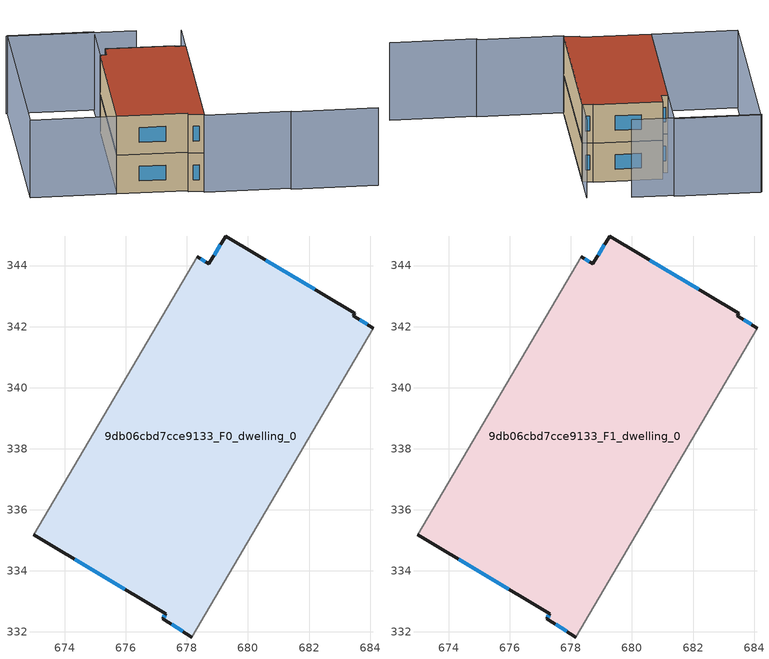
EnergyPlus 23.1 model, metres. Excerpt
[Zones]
9db06cbd7cce9133_F0_dwelling_0
 floor ground (EU_floor_Construction): 683.5,342.44 683.45,342.36 684.11,341.95 678.16,331.83 677.21,332.43 677.31,332.6 672.98,335.18 678.33,344.29 678.72,344.06 679.27,344.97 z0
 wall outside (EU_wall_Construction): 684.11,341.95 683.45,342.36 683.5,342.44 679.27,344.97 678.72,344.06 678.33,344.29 / 672.98,335.18 677.31,332.6 677.21,332.43 678.16,331.83 z0:3
 wall adiabatic (EU_wall_Construction): 678.16,331.83 684.11,341.95 / 678.33,344.29 672.98,335.18 z0:3
 window (EU_Window_Construction): 679.1,344.69 678.89,344.34 / 682.18,343.23 680.59,344.18 / 683.91,342.08 683.66,342.23 / 677.51,332.25 677.86,332.02 / 677.28,332.55 677.24,332.48 / 674.33,334.38 675.96,333.4 / 678.6,344.13 678.45,344.22 z0.93:2.07
9db06cbd7cce9133_F1_dwelling_0
 floor to 9db06cbd7cce9133_F0_dwelling_0 (EU_floor_Construction): 683.5,342.44 683.45,342.36 684.11,341.95 678.16,331.83 677.21,332.43 677.31,332.6 672.98,335.18 678.33,344.29 678.72,344.06 679.26,344.97 z3
 wall outside (EU_wall_Construction): 684.11,341.95 683.45,342.36 683.5,342.44 679.27,344.97 678.72,344.06 678.33,344.29 / 672.98,335.18 677.31,332.6 677.21,332.43 678.16,331.83 z3:6
 wall adiabatic (EU_wall_Construction): 678.16,331.83 684.11,341.95 / 678.33,344.29 672.98,335.18 z3:6
 window (EU_Window_Construction): 679.1,344.69 678.89,344.34 / 682.18,343.23 680.59,344.18 / 683.91,342.08 683.66,342.23 / 677.51,332.25 677.86,332.02 / 677.28,332.55 677.24,332.48 / 674.33,334.38 675.96,333.4 / 678.6,344.13 678.45,344.22 z3.93:5.07
 roof outside (EU_roof_Construction): 678.16,331.83 684.11,341.95 683.45,342.36 683.5,342.44 679.27,344.97 678.72,344.06 678.33,344.29 672.98,335.18 677.31,332.6 677.21,332.43 z6
shading: 688.62,325.29 683.31,328.42 / 683.38,328.55 678.07,331.67 / 678.07,331.67 685.51,344.33 / 682.9,346.15 674.96,350.89 / 667.66,338.31 675.08,350.93 / 675.08,350.93 680.4,347.8 / 680.4,347.8 672.98,335.19 / 672.98,335.19 667.66,338.31 z0:6
[Building]
EU S2 Campaign: North Axis=0; Terrain=City; Solar Distribution=FullExterior
[Site:Location]
Montreal-Trudeau.Intl.AP: Latitude=45.4667; Longitude=-73.75; Time Zone=-5; Elevation=36
[SizingPeriod:WeatherFileDays]
AnnualSizingPeriod: Begin Month=1; Begin Day of Month=1; End Month=12; End Day of Month=31; Day of Week for Start Day=Monday; Use Weather File Daylight Saving Period=No; Use Weather File Rain and Snow Indicators=No
[MATERIAL]
EU_InternalMass_Material: Roughness=MediumRough; Thickness=0.1; Conductivity=1; Density=1800; Specific Heat=900; Thermal Absorptance=0.9; Solar Absorptance=0.7; Visible Absorptance=0.7
[MATERIAL:NOMASS] Roughness=MediumRough; Thermal Absorptance=0.9; Solar Absorptance=0.7; Visible Absorptance=0.7
Name | Thermal Resistance
EU_wall_NoMass; EU_floor_NoMass | 1.36485
EU_roof_NoMass | 2.55992
[WINDOWMATERIAL:SIMPLEGLAZINGSYSTEM]
EU_Window_SimpleGlazing: UFactor=3.92339; Solar Heat Gain Coefficient=0.8; Visible Transmittance=0.8
[CONSTRUCTION]
EU_wall_Construction: EU_wall_NoMass
EU_roof_Construction: EU_roof_NoMass
EU_floor_Construction: EU_floor_NoMass
EU_Window_Construction: EU_Window_SimpleGlazing
EU_InternalMass_Construction: EU_InternalMass_Material
[ZONE] Type=1; Multiplier=1; Ceiling Height=autocalculate; Floor Area=autocalculate; Part of Total Floor Area=Yes
Name | Volume
9db06cbd7cce9133_F0_dwelling_0 | 214.121
9db06cbd7cce9133_F1_dwelling_0 | 214.123
[INTERNALMASS] Construction=EU_InternalMass_Construction; Surface Area=71.3737
Name | Zone or ZoneList
9db06cbd7cce9133_F0_dwelling_0_EU_InternalMass | 9db06cbd7cce9133_F0_dwelling_0
9db06cbd7cce9133_F1_dwelling_0_EU_InternalMass | 9db06cbd7cce9133_F1_dwelling_0
[OTHEREQUIPMENT] Fuel Type=Electricity; Design Level Calculation Method=Watts/Area; Power per Zone Floor Area=1; Fraction Latent=0; Fraction Radiant=0; Fraction Lost=0; Carbon Dioxide Generation Rate=0; EndUse Subcategory=EU_Step8_InternalGains
Name | Zone or ZoneList or Space or SpaceList | Schedule
EU_Step8_InternalGain_9db06cbd7cce9133_F0_dwelling_0_f000 | 9db06cbd7cce9133_F0_dwelling_0 | EU_Step8_GainSchedule_9db06cbd7cce9133_F0_dwelling_0_f000
EU_Step8_InternalGain_9db06cbd7cce9133_F1_dwelling_0_f000 | 9db06cbd7cce9133_F1_dwelling_0 | EU_Step8_GainSchedule_9db06cbd7cce9133_F1_dwelling_0_f000
[ZONEVENTILATION:DESIGNFLOWRATE] Schedule=EU_AlwaysOn; Design Flow Rate Calculation Method=AirChanges/Hour; Air Changes per Hour=0.860309; Ventilation Type=Natural; Fan Pressure Rise=0; Fan Total Efficiency=1; Constant Term Coefficient=1; Temperature Term Coefficient=0; Velocity Term Coefficient=0; Velocity Squared Term Coefficient=0; Minimum Indoor Temperature=-100; Maximum Indoor Temperature=100; Delta Temperature=-100; Minimum Outdoor Temperature=-100; Maximum Outdoor Temperature=100; Maximum Wind Speed=40
Name | Zone or ZoneList or Space or SpaceList
EU_ConstantAir_9db06cbd7cce9133_F0_dwelling_0 | 9db06cbd7cce9133_F0_dwelling_0
EU_ConstantAir_9db06cbd7cce9133_F1_dwelling_0 | 9db06cbd7cce9133_F1_dwelling_0
[HVACTEMPLATE:THERMOSTAT] Constant Heating Setpoint=20; Constant Cooling Setpoint=50
EU_HeatOnly_9db06cbd7cce9133_F0_dwelling_0; EU_HeatOnly_9db06cbd7cce9133_F1_dwelling_0
[HVACTEMPLATE:ZONE:IDEALLOADSAIRSYSTEM] System Availability Schedule=EU_AlwaysOn; Maximum Heating Supply Air Temperature=50; Minimum Cooling Supply Air Temperature=13; Maximum Heating Supply Air Humidity Ratio=0.0156; Minimum Cooling Supply Air Humidity Ratio=0.0077; Heating Limit=NoLimit; Cooling Limit=NoLimit; Heating Availability Schedule=EU_AlwaysOn; Cooling Availability Schedule=EU_CoolingOff; Dehumidification Control Type=ConstantSensibleHeatRatio; Cooling Sensible Heat Ratio=0.7; Dehumidification Setpoint=60; Humidification Control Type=None; Humidification Setpoint=30; Outdoor Air Method=None; Outdoor Air Flow Rate per Person=0.00944; Outdoor Air Flow Rate per Zone Floor Area=0; Outdoor Air Flow Rate per Zone=0; Demand Controlled Ventilation Type=None; Outdoor Air Economizer Type=NoEconomizer; Heat Recovery Type=None; Sensible Heat Recovery Effectiveness=0.7; Latent Heat Recovery Effectiveness=0.65
Name | Template Thermostat
9db06cbd7cce9133_F0_dwelling_0 | EU_HeatOnly_9db06cbd7cce9133_F0_dwelling_0
9db06cbd7cce9133_F1_dwelling_0 | EU_HeatOnly_9db06cbd7cce9133_F1_dwelling_0
[SIZING:ZONE] Zone Cooling Design Supply Air Temperature Input Method=SupplyAirTemperature; Zone Cooling Design Supply Air Temperature=13; Zone Heating Design Supply Air Temperature Input Method=SupplyAirTemperature; Zone Heating Design Supply Air Temperature=50; Zone Cooling Design Supply Air Humidity Ratio=0.008; Zone Heating Design Supply Air Humidity Ratio=0.008; Cooling Design Air Flow Method=DesignDay; Cooling Design Air Flow Rate=0; Cooling Minimum Air Flow per Zone Floor Area=0.000762; Cooling Minimum Air Flow=0; Cooling Minimum Air Flow Fraction=0.2; Heating Design Air Flow Method=DesignDay; Heating Design Air Flow Rate=0; Heating Maximum Air Flow per Zone Floor Area=0.002032; Heating Maximum Air Flow=0.141576; Heating Maximum Air Flow Fraction=0.3; Account for Dedicated Outdoor Air System=No; Dedicated Outdoor Air System Control Strategy=NeutralSupplyAir; Dedicated Outdoor Air Low Setpoint Temperature for Design=autosize; Dedicated Outdoor Air High Setpoint Temperature for Design=autosize; Zone Load Sizing Method=Sensible Load Only No Latent Load; Zone Latent Cooling Design Supply Air Humidity Ratio Input Method=HumidityRatioDifference; Zone Cooling Design Supply Air Humidity Ratio Difference=0.005; Zone Latent Heating Design Supply Air Humidity Ratio Input Method=HumidityRatioDifference; Zone Humidification Design Supply Air Humidity Ratio Difference=0.005
9db06cbd7cce9133_F0_dwelling_0; 9db06cbd7cce9133_F1_dwelling_0
[SCHEDULE:CONSTANT]
Name | Hourly Value
EU_AlwaysOn | 1
EU_CoolingOff | 0
[SCHEDULE:FILE] Column Number=1; Rows to Skip at Top=0; Number of Hours of Data=8760; Column Separator=Comma; Interpolate to Timestep=No; Minutes per Item=60; Adjust Schedule for Daylight Savings=Yes
Name | File
EU_Step8_GainSchedule_9db06cbd7cce9133_F0_dwelling_0_f000 | ../../schedules/9db06cbd7cce9133/9db06cbd7cce9133_F0_dwelling_0_f000_gain.csv
EU_Step8_GainSchedule_9db06cbd7cce9133_F1_dwelling_0_f000 | ../../schedules/9db06cbd7cce9133/9db06cbd7cce9133_F1_dwelling_0_f000_gain.csv
